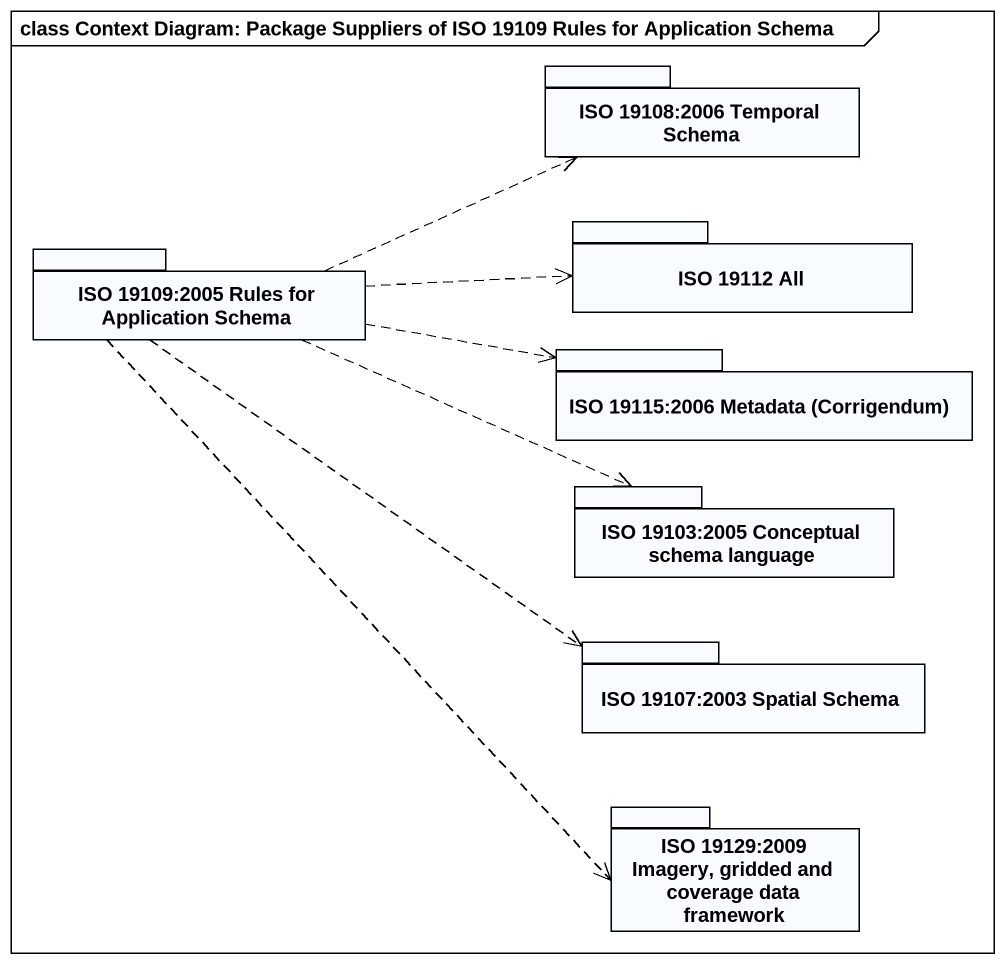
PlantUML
@startuml
mainframe class Context Diagram: Package Suppliers of ISO 19109 Rules for Application Schema
package "ISO 19108:2006 Temporal Schema" as ISO_19108_2006_Temporal {
}
package "ISO 19109:2005 Rules for Application Schema" as ISO_19109_2005_Rules_for {
}
package "ISO 19112 All" as ISO_19112_All {
}
package "ISO 19115:2006 Metadata (Corrigendum)" as ISO_19115_2006_Metadata {
}
package "ISO 19103:2005 Conceptual schema language" as ISO_19103_2005_Conceptual {
}
package "ISO 19107:2003 Spatial Schema" as ISO_19107_2003_Spatial {
}
package "ISO 19129:2009 Imagery, gridded and coverage data framework" as ISO_19129_2009_Imagery {
}
ISO_19109_2005_Rules_for .right.> ISO_19108_2006_Temporal
ISO_19109_2005_Rules_for .right.> ISO_19112_All
ISO_19109_2005_Rules_for .right.> ISO_19115_2006_Metadata
ISO_19109_2005_Rules_for .right.> ISO_19103_2005_Conceptual
ISO_19109_2005_Rules_for ..> ISO_19107_2003_Spatial
ISO_19109_2005_Rules_for ..> ISO_19129_2009_Imagery
@enduml
